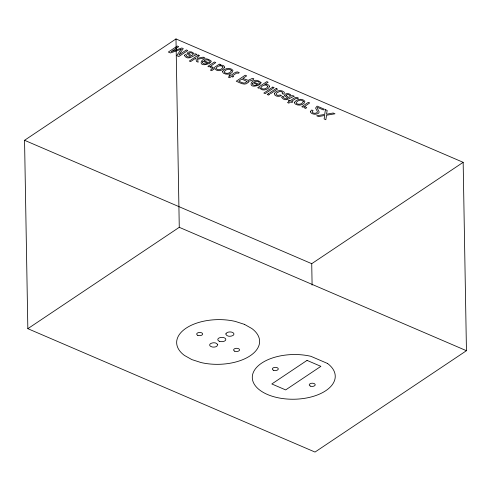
<?xml version="1.0" encoding="UTF-8"?>
<svg xmlns="http://www.w3.org/2000/svg" width="491" height="491" viewBox="0 0 491 491"><rect width="100%" height="100%" fill="white"/><g stroke="black" fill="none" stroke-linecap="round" stroke-linejoin="round"><path stroke-width="0.74" d="M24.55 140.297L175.987 38.936L463.16 162.325L466.45 350.703L315.013 452.064L27.84 328.675L24.55 140.297L311.73 263.685L463.16 162.325M27.84 328.675L179.27 227.315L466.45 350.703M311.73 263.685L312.104 285.124M175.987 38.936L179.27 227.315M222.988 66.948C222.423 69.532 217.55 70.999 216.095 68.39C216.881 65.935 221.337 64.702 222.988 66.948M217.722 344.676L216.826 346.278A4.032 2.173 -1 0 1 212.051 346.941L210.436 346.247A4.032 2.173 -1 0 1 210.596 343.602C212.72 342.411 216.463 342.215 217.722 344.676M225.928 333.8L225.891 334.365C227.149 336.826 230.893 336.63 233.016 335.445A4.032 2.173 -1 0 0 232.458 332.395A4.032 2.173 -1 0 0 226.787 332.769L225.928 333.8M310.373 111.457L310.337 112.046C311.822 114.378 315.357 114.728 317.769 113.685C320.948 112.451 317.53 109.867 317.266 107.995L317.554 107.443L323.366 109.941L324.404 109.248L317.094 106.105L315.596 108.069L317.254 111.212L317.339 112.236C316.087 113.722 313.055 113.679 312.067 111.942L313.08 110.573L311.724 109.99L310.373 111.457M188.74 53.464L191.453 55.778L192.736 54.839L192.908 54.108C192.159 52.733 189.784 52.114 188.74 53.464M286.044 95.272L288.757 97.58L290.04 96.647L290.212 95.917C289.463 94.542 287.088 93.916 286.044 95.272M211.099 61.142L210.578 62.59L209.264 62.026C210.148 59.429 205.269 59.405 203.992 60.712L209.823 63.222C194.841 69.612 201.924 53.016 211.099 61.142M261.022 82.586L260.5 84.041L259.18 83.476C260.064 80.88 255.191 80.849 253.908 82.163L259.745 84.667C244.757 91.056 251.84 74.46 261.022 82.586M325.398 109.671L324.717 114.428L316.689 115.772L318.536 116.57L324.754 115.471L324.091 118.957L325.852 119.712L326.552 115.213L334.985 113.795L333.15 113.004L326.527 114.207L327.184 110.438L325.398 109.671M274.328 93.486C274.34 96.659 279.324 96.954 281.472 95.561L280.171 95.002L277.771 95.407L276.022 94.481L276.531 93.044L279.502 91.516A2.124 1.142 -1 0 1 281.214 91.559L282.663 92.596L282.19 93.652L283.491 94.211L284.228 93.29A3.535 1.903 -1 0 0 284.062 92.075C281.361 89.522 276.224 90.35 274.328 93.486M222.736 71.293L222.65 71.839A4.247 2.289 -1 0 0 223.657 73.276C226.584 75.16 232.636 74.319 232.98 70.342C230.475 67.261 224.731 67.948 222.736 71.293M294.655 102.196L294.569 102.742A4.247 2.289 -1 0 0 295.576 104.178C298.503 106.062 304.555 105.221 304.899 101.244C302.395 98.157 296.65 98.851 294.655 102.196M231.427 70.587C230.567 73.055 227.02 74.153 224.804 72.736A2.357 1.27 -1 0 1 224.313 71.729C225.486 69.348 229.77 68.169 231.427 70.587M303.352 101.49C302.487 103.951 298.939 105.049 296.724 103.632A2.357 1.27 -1 0 1 296.233 102.631C297.405 100.25 301.695 99.072 303.352 101.49M184.573 55.28L184.493 55.655C188.151 61.044 193.276 55.305 197.026 54.483L195.516 53.826L193.976 54.157C193.38 51.352 187.746 50.751 187.034 53.66L190.447 56.391L189.514 56.981L188.035 56.919L186.199 55.913L186.586 55.017L185.34 54.483L184.573 55.28M281.877 97.083L281.797 97.464C285.455 102.852 290.58 97.114 294.33 96.291L292.82 95.635L291.28 95.966C290.684 93.155 285.05 92.56 284.338 95.463L287.751 98.194L286.812 98.789L285.339 98.722L283.503 97.721L283.89 96.825L282.644 96.291L281.877 97.083M202.574 61.903L202.433 62.523C203.274 64.37 206.091 64.125 207.576 63.21L203.157 61.314L202.574 61.903M252.491 83.353L252.349 83.973C253.19 85.821 256.007 85.575 257.499 84.661L253.074 82.758L252.491 83.353M267.834 86.459C266.846 88.81 262.918 89.988 261.052 88.006L260.985 87.588C261.936 85.256 266.631 83.746 267.834 86.459M210.289 66.156L210.553 67.537L211.646 68.102L212.806 67.328L211.578 66.684L211.48 65.579L215.758 62.566L214.42 61.989L207.889 66.365L209.16 66.911L210.289 66.156M304.211 106.504L304.475 107.891L305.568 108.456L306.728 107.682L305.494 107.038L305.402 105.927L309.68 102.92L308.342 102.343L301.812 106.713L303.082 107.259L304.211 106.504M224.626 67.273C223.423 70.851 216.513 72.257 214.911 68.507L211.664 70.686L210.363 70.127L219.348 64.106L220.582 64.64L219.747 65.199C221.466 64.898 224.338 65.162 224.626 67.273M246.611 81.758C244.892 84.673 240.829 82.022 238.761 81.15L241.824 79.1L246.089 81.027L246.611 81.758M269.547 86.661C268.154 90.019 261.298 91.572 259.862 87.705L258.996 88.288L257.695 87.729L266.803 81.635L268.135 82.212L264.802 84.44C266.46 84.213 269.412 84.501 269.547 86.661M248.219 82.255C245.31 86.355 239.528 82.531 236.245 81.211L245.199 75.215L246.678 75.853L242.836 78.425L248.213 80.346L252.454 78.333C256.916 78.738 249.446 81.604 247.912 81.218L248.219 82.255M181.173 49.229L176.711 55.636L178.81 56.533L187.765 50.542L186.359 49.935L178.834 55.004L183.278 48.609L181.811 47.983L171.12 51.69L178.712 46.651L177.3 46.044L168.345 52.04L170.463 52.948L181.173 49.229M198.278 55.053L189.317 61.05L190.606 61.602L195.805 58.122L196.468 61.455L198.174 62.185L197.572 59.245L204.876 57.889L203.164 57.159L197.388 58.294L197.112 57.251L199.561 55.606L198.278 55.053M229.941 74.853L229.045 75.448L230.119 75.915L228.297 77.136L229.653 77.713L231.476 76.498L232.746 77.044L233.642 76.443L232.372 75.896L236.631 73.042L238.411 73.251L239.277 72.668C236.367 70.311 233.354 73.969 231.016 75.313L229.941 74.853M272.806 87.079L263.845 93.069L265.183 93.646L274.144 87.65L272.806 87.079M268.436 93.677L267.19 94.511L268.552 95.094L269.798 94.26L268.436 93.677M276.151 88.515L269.651 92.867L271.007 93.45L277.507 89.098L276.151 88.515M289.162 100.299L288.266 100.894L289.346 101.361L287.523 102.582L288.874 103.159L290.697 101.944L291.967 102.484L292.863 101.889L291.593 101.342L295.858 98.488L297.632 98.697L298.497 98.114C295.594 95.751 292.581 99.415 290.242 100.759L289.162 100.299M307.035 360.394L271.818 383.968L285.658 389.915L320.881 366.341L307.035 360.394M244.438 324.367L235.238 321.402A41.483 22.353 -1 0 0 186.064 328.197A41.483 22.353 -1 0 0 184.42 355.416L191.834 359.59L201.034 362.554A41.483 22.353 -1 0 0 250.207 355.76A41.483 22.353 -1 0 0 251.852 328.54L244.438 324.367M327.491 363.45L310.883 356.306A41.483 22.353 -1 0 0 252.411 375.689A41.483 22.353 -1 0 0 304.936 398.275A41.483 22.353 -1 0 0 327.491 363.45M219.25 341.233A4.032 2.173 -1 0 0 225.78 339.827A4.032 2.173 -1 0 0 220.385 337.507A4.032 2.173 -1 0 0 219.25 341.233M234.692 351.169A2.983 1.608 -1 0 0 239.528 350.132A2.983 1.608 -1 0 0 235.533 348.414A2.983 1.608 -1 0 0 234.692 351.169M197.775 335.31A2.983 1.608 -1 0 0 202.611 334.267A2.983 1.608 -1 0 0 198.616 332.554A2.983 1.608 -1 0 0 197.775 335.31M273.413 370.22A2.983 1.608 -1 0 0 278.25 369.177A2.983 1.608 -1 0 0 274.254 367.464A2.983 1.608 -1 0 0 273.413 370.22M310.33 386.086A2.983 1.608 -1 0 0 315.167 385.042A2.983 1.608 -1 0 0 311.171 383.324A2.983 1.608 -1 0 0 310.33 386.086"/></g></svg>
